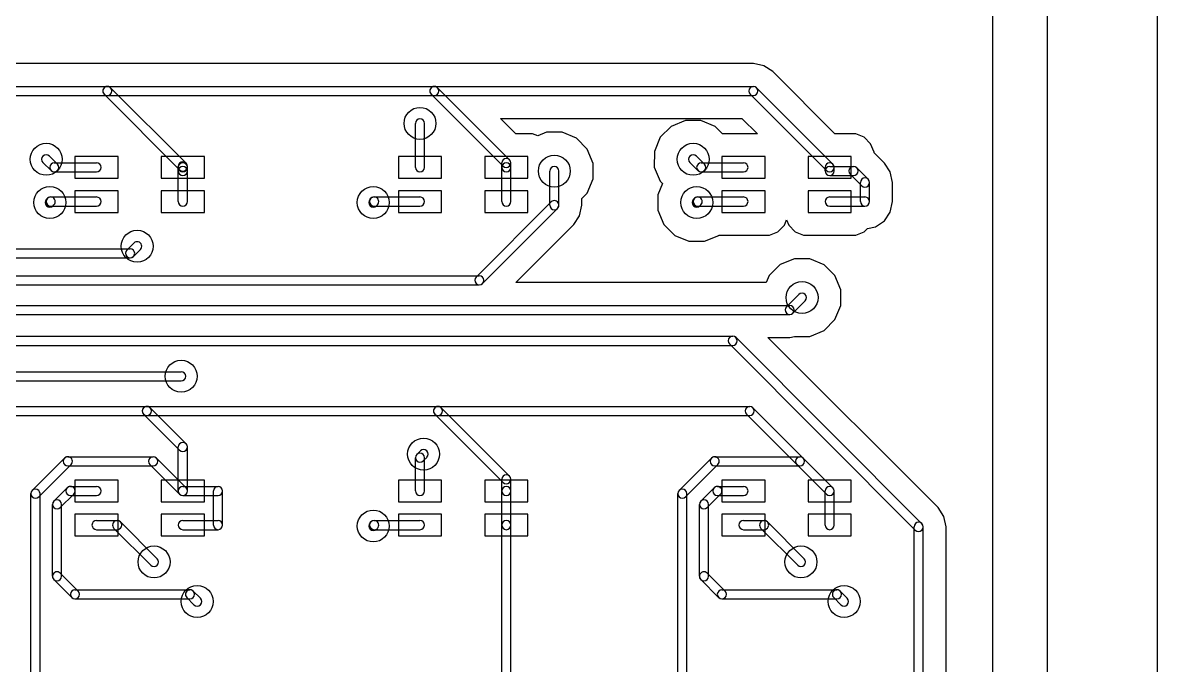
# Model space of a CAD drawing. Extents: x 67 to 209, y -168 to -95.
# Drawn here: x 177.75 to 209.31, y -149.37 to -131.5 of the extents above; entities that cross this region are included whole.
import ezdxf

# ---------------------------------------------------------------- set-up
doc = ezdxf.new("R2010")
doc.units = 0
doc.header["$MEASUREMENT"] = 0
doc.layers.add('BLACK', color=250, linetype='CONTINUOUS')

msp = doc.modelspace()

# ---------------------------------------------------------------- linework, layer by layer
at = {"layer": 'BLACK'}
for p, q in [((209.315, -105.879), (209.315, -157.119)), ((209.315, -105.879), (209.315, -157.119)), ((204.738, -150.5), (204.738, -108.8)), ((206.262, -150.5), (206.262, -108.8)), ((180.1, -132.638), (171.2, -132.638)), ((180.1, -132.638), (171.2, -132.638)), ((189.2, -132.638), (180.1, -132.638)), ((189.2, -132.638), (180.1, -132.638)), ((198.075, -132.638), (189.2, -132.638)), ((198.075, -132.638), (189.2, -132.638)), ((198.367, -132.696), (198.075, -132.638)), ((198.367, -132.696), (198.075, -132.638)), ((198.614, -132.861), (198.367, -132.696)), ((198.614, -132.861), (198.367, -132.696)), ((200.343, -134.59), (198.614, -132.861)), ((200.343, -134.59), (198.614, -132.861)), ((171.2, -133.273), (180.1, -133.273)), ((171.2, -133.527), (180.1, -133.527)), ((182.11, -135.59), (180.01, -133.49)), ((180.1, -133.273), (189.2, -133.273)), ((180.1, -133.527), (189.2, -133.527)), ((182.29, -135.41), (180.19, -133.31)), ((191.11, -135.49), (189.11, -133.49)), ((189.2, -133.273), (198.075, -133.273)), ((189.2, -133.527), (198.075, -133.527)), ((191.29, -135.31), (189.29, -133.31)), ((197.985, -133.49), (200.11, -135.615)), ((198.165, -133.31), (200.29, -135.435)), ((191.468, -134.59), (191.04, -134.162)), ((191.04, -134.162), (197.759, -134.162)), ((191.468, -134.59), (191.04, -134.162)), ((191.04, -134.162), (197.759, -134.162)), ((197.759, -134.162), (198.187, -134.59)), ((197.759, -134.162), (198.187, -134.59)), ((188.673, -135.525), (188.673, -134.3)), ((188.927, -135.525), (188.927, -134.3)), ((195.789, -134.384), (195.485, -134.688)), ((195.789, -134.384), (195.485, -134.688)), ((196.186, -134.22), (195.789, -134.384)), ((196.186, -134.22), (195.789, -134.384)), ((196.616, -134.221), (196.186, -134.22)), ((196.616, -134.221), (196.186, -134.22)), ((197.012, -134.385), (196.616, -134.221)), ((197.012, -134.385), (196.616, -134.221)), ((197.216, -134.59), (197.012, -134.385)), ((197.216, -134.59), (197.012, -134.385)), ((191.674, -134.59), (191.468, -134.59)), ((191.674, -134.59), (191.468, -134.59)), ((191.927, -134.59), (191.674, -134.59)), ((191.927, -134.59), (191.674, -134.59)), ((192.075, -134.651), (191.927, -134.59)), ((192.075, -134.651), (191.927, -134.59)), ((192.324, -134.548), (192.075, -134.651)), ((192.324, -134.548), (192.075, -134.651)), ((192.754, -134.549), (192.324, -134.548)), ((192.754, -134.549), (192.324, -134.548)), ((193.15, -134.713), (192.754, -134.549)), ((193.15, -134.713), (192.754, -134.549)), ((193.454, -135.017), (193.15, -134.713)), ((193.454, -135.017), (193.15, -134.713)), ((195.485, -134.688), (195.321, -135.084)), ((195.485, -134.688), (195.321, -135.084)), ((198.187, -134.59), (197.216, -134.59)), ((198.187, -134.59), (197.216, -134.59)), ((200.674, -134.59), (200.343, -134.59)), ((200.674, -134.59), (200.343, -134.59)), ((200.927, -134.59), (200.674, -134.59)), ((200.927, -134.59), (200.674, -134.59)), ((201.16, -134.687), (200.927, -134.59)), ((201.16, -134.687), (200.927, -134.59)), ((201.339, -134.866), (201.16, -134.687)), ((201.339, -134.866), (201.16, -134.687)), ((193.618, -135.414), (193.454, -135.017)), ((193.618, -135.414), (193.454, -135.017)), ((195.321, -135.084), (195.32, -135.514)), ((195.321, -135.084), (195.32, -135.514)), ((201.435, -135.099), (201.339, -134.866)), ((201.435, -135.099), (201.339, -134.866)), ((201.435, -135.12), (201.435, -135.099)), ((201.435, -135.12), (201.435, -135.099)), ((178.31, -135.39), (178.535, -135.615)), ((178.49, -135.21), (178.715, -135.435)), ((178.625, -135.398), (179.8, -135.398)), ((179.2, -135.225), (179.2, -135.825)), ((180.4, -135.225), (179.2, -135.225)), ((180.4, -135.825), (180.4, -135.225)), ((181.6, -135.225), (181.6, -135.825)), ((182.8, -135.225), (181.6, -135.225)), ((182.8, -135.825), (182.8, -135.225)), ((188.2, -135.225), (188.2, -135.825)), ((189.4, -135.225), (188.2, -135.225)), ((189.4, -135.825), (189.4, -135.225)), ((190.6, -135.225), (190.6, -135.825)), ((191.8, -135.225), (190.6, -135.225)), ((191.073, -135.525), (191.073, -135.4)), ((191.327, -135.525), (191.327, -135.4)), ((191.8, -135.825), (191.8, -135.225)), ((193.617, -135.844), (193.618, -135.414)), ((193.617, -135.844), (193.618, -135.414)), ((196.31, -135.39), (196.535, -135.615)), ((196.49, -135.21), (196.715, -135.435)), ((196.625, -135.398), (197.8, -135.398)), ((197.2, -135.225), (197.2, -135.825)), ((198.4, -135.225), (197.2, -135.225)), ((198.4, -135.825), (198.4, -135.225)), ((199.6, -135.225), (199.6, -135.825)), ((200.8, -135.225), (199.6, -135.225)), ((200.8, -135.825), (200.8, -135.225)), ((201.72, -135.405), (201.435, -135.12)), ((201.72, -135.405), (201.435, -135.12)), ((201.885, -135.652), (201.72, -135.405)), ((201.72, -135.405), (201.72, -135.405)), ((201.885, -135.652), (201.72, -135.405)), ((201.72, -135.405), (201.72, -135.405)), ((178.625, -135.652), (179.8, -135.652)), ((182.073, -135.525), (182.073, -135.5)), ((182.073, -135.625), (182.073, -135.525)), ((182.073, -135.625), (182.073, -135.525)), ((182.073, -135.625), (182.073, -135.525)), ((182.073, -136.475), (182.073, -135.625)), ((182.073, -136.475), (182.073, -135.625)), ((182.327, -135.525), (182.327, -135.5)), ((182.327, -135.625), (182.327, -135.525)), ((182.327, -135.625), (182.327, -135.525)), ((182.327, -135.625), (182.327, -135.525)), ((182.327, -136.475), (182.327, -135.625)), ((182.327, -136.475), (182.327, -135.625)), ((191.073, -136.475), (191.073, -135.525)), ((191.073, -136.475), (191.073, -135.525)), ((191.073, -136.475), (191.073, -135.525)), ((191.327, -136.475), (191.327, -135.525)), ((191.327, -136.475), (191.327, -135.525)), ((191.327, -136.475), (191.327, -135.525)), ((192.411, -136.576), (192.411, -135.628)), ((192.665, -136.576), (192.665, -135.628)), ((195.32, -135.514), (195.484, -135.911)), ((195.32, -135.514), (195.484, -135.911)), ((196.625, -135.652), (197.8, -135.652)), ((200.073, -135.625), (200.073, -135.525)), ((200.2, -135.498), (200.863, -135.498)), ((200.327, -135.625), (200.327, -135.525)), ((200.773, -135.715), (201.091, -136.034)), ((200.952, -135.535), (201.271, -135.854)), ((201.943, -135.944), (201.885, -135.652)), ((201.943, -135.944), (201.885, -135.652)), ((179.2, -135.825), (180.4, -135.825)), ((181.6, -135.825), (182.8, -135.825)), ((188.2, -135.825), (189.4, -135.825)), ((190.6, -135.825), (191.8, -135.825)), ((193.453, -136.24), (193.617, -135.844)), ((193.453, -136.24), (193.617, -135.844)), ((195.549, -135.975), (195.421, -136.284)), ((195.549, -135.975), (195.421, -136.284)), ((195.484, -135.911), (195.549, -135.975)), ((195.484, -135.911), (195.549, -135.975)), ((197.2, -135.825), (198.4, -135.825)), ((199.6, -135.825), (200.8, -135.825)), ((200.2, -135.752), (200.863, -135.752)), ((201.054, -136.475), (201.054, -135.944)), ((201.308, -136.475), (201.308, -135.944)), ((201.943, -136.475), (201.943, -135.944)), ((201.943, -135.944), (201.943, -135.944)), ((201.943, -136.475), (201.943, -135.944)), ((201.943, -135.944), (201.943, -135.944)), ((178.525, -136.348), (179.8, -136.348)), ((179.2, -136.175), (179.2, -136.775)), ((180.4, -136.175), (179.2, -136.175)), ((180.4, -136.775), (180.4, -136.175)), ((181.6, -136.175), (181.6, -136.775)), ((182.8, -136.175), (181.6, -136.175)), ((182.8, -136.775), (182.8, -136.175)), ((187.525, -136.348), (188.8, -136.348)), ((188.2, -136.175), (188.2, -136.775)), ((189.4, -136.175), (188.2, -136.175)), ((189.4, -136.775), (189.4, -136.175)), ((190.6, -136.175), (190.6, -136.775)), ((191.8, -136.175), (190.6, -136.175)), ((191.8, -136.775), (191.8, -136.175)), ((193.3, -136.393), (193.453, -136.24)), ((193.3, -136.393), (193.453, -136.24)), ((195.421, -136.284), (195.42, -136.714)), ((195.421, -136.284), (195.42, -136.714)), ((196.525, -136.348), (197.8, -136.348)), ((197.2, -136.175), (197.2, -136.775)), ((198.4, -136.175), (197.2, -136.175)), ((198.4, -136.775), (198.4, -136.175)), ((199.6, -136.175), (199.6, -136.775)), ((200.8, -136.175), (199.6, -136.175)), ((200.2, -136.348), (201.181, -136.348)), ((200.8, -136.775), (200.8, -136.175)), ((178.41, -136.41), (178.435, -136.385)), ((178.525, -136.602), (179.8, -136.602)), ((178.59, -136.59), (178.615, -136.565)), ((187.41, -136.41), (187.435, -136.385)), ((187.525, -136.602), (188.8, -136.602)), ((187.59, -136.59), (187.615, -136.565)), ((190.36, -138.574), (192.448, -136.486)), ((190.54, -138.754), (192.628, -136.666)), ((193.242, -136.868), (193.3, -136.576)), ((193.242, -136.868), (193.3, -136.576)), ((193.3, -136.576), (193.3, -136.393)), ((193.3, -136.576), (193.3, -136.393)), ((193.3, -136.576), (193.3, -136.576)), ((193.3, -136.576), (193.3, -136.576)), ((196.41, -136.41), (196.435, -136.385)), ((196.525, -136.602), (197.8, -136.602)), ((196.59, -136.59), (196.615, -136.565)), ((200.2, -136.602), (201.181, -136.602)), ((201.885, -136.767), (201.943, -136.475)), ((201.885, -136.767), (201.943, -136.475)), ((179.2, -136.775), (180.4, -136.775)), ((181.6, -136.775), (182.8, -136.775)), ((188.2, -136.775), (189.4, -136.775)), ((190.6, -136.775), (191.8, -136.775)), ((193.077, -137.115), (193.242, -136.868)), ((193.077, -137.115), (193.242, -136.868)), ((195.42, -136.714), (195.584, -137.111)), ((195.42, -136.714), (195.584, -137.111)), ((197.2, -136.775), (198.4, -136.775)), ((198.938, -137.135), (199, -136.986)), ((198.938, -137.135), (199, -136.986)), ((199, -136.986), (199.061, -137.134)), ((199, -136.986), (199.061, -137.134)), ((199.6, -136.775), (200.8, -136.775)), ((201.72, -137.014), (201.885, -136.767)), ((201.72, -137.014), (201.885, -136.767)), ((191.464, -138.728), (193.077, -137.115)), ((191.464, -138.728), (193.077, -137.115)), ((193.077, -137.115), (193.077, -137.115)), ((193.077, -137.115), (193.077, -137.115)), ((195.584, -137.111), (195.888, -137.415)), ((195.584, -137.111), (195.888, -137.415)), ((198.526, -137.41), (198.759, -137.314)), ((198.526, -137.41), (198.759, -137.314)), ((198.759, -137.314), (198.938, -137.135)), ((198.759, -137.314), (198.938, -137.135)), ((199.061, -137.134), (199.24, -137.313)), ((199.061, -137.134), (199.24, -137.313)), ((199.24, -137.313), (199.473, -137.41)), ((199.24, -137.313), (199.473, -137.41)), ((200.926, -137.41), (201.159, -137.314)), ((200.926, -137.41), (201.159, -137.314)), ((201.159, -137.314), (201.25, -137.223)), ((201.159, -137.314), (201.25, -137.223)), ((201.25, -137.223), (201.473, -137.179)), ((201.25, -137.223), (201.473, -137.179)), ((201.473, -137.179), (201.72, -137.014)), ((201.473, -137.179), (201.72, -137.014)), ((180.839, -137.629), (180.644, -137.823)), ((195.888, -137.415), (196.284, -137.579)), ((195.888, -137.415), (196.284, -137.579)), ((196.284, -137.579), (196.714, -137.58)), ((196.284, -137.579), (196.714, -137.58)), ((196.714, -137.58), (197.111, -137.416)), ((196.714, -137.58), (197.111, -137.416)), ((197.111, -137.416), (197.116, -137.41)), ((197.111, -137.416), (197.116, -137.41)), ((197.116, -137.41), (197.326, -137.41)), ((197.116, -137.41), (197.326, -137.41)), ((197.326, -137.41), (198.526, -137.41)), ((197.326, -137.41), (198.526, -137.41)), ((199.473, -137.41), (199.726, -137.41)), ((199.473, -137.41), (199.726, -137.41)), ((199.726, -137.41), (200.926, -137.41)), ((199.726, -137.41), (200.926, -137.41)), ((157.713, -137.786), (180.734, -137.786)), ((181.019, -137.809), (180.824, -138.003)), ((157.713, -138.04), (180.734, -138.04)), ((198.819, -138.23), (198.515, -138.534)), ((198.819, -138.23), (198.515, -138.534)), ((199.216, -138.066), (198.819, -138.23)), ((199.216, -138.066), (198.819, -138.23)), ((199.646, -138.067), (199.216, -138.066)), ((199.646, -138.067), (199.216, -138.066)), ((200.042, -138.231), (199.646, -138.067)), ((200.042, -138.231), (199.646, -138.067)), ((200.346, -138.535), (200.042, -138.231)), ((200.346, -138.535), (200.042, -138.231)), ((150.259, -138.537), (190.45, -138.537)), ((198.515, -138.534), (198.435, -138.728)), ((198.515, -138.534), (198.435, -138.728)), ((200.51, -138.932), (200.346, -138.535)), ((200.51, -138.932), (200.346, -138.535)), ((150.259, -138.791), (190.45, -138.791)), ((198.435, -138.728), (191.464, -138.728)), ((198.435, -138.728), (191.464, -138.728)), ((199.34, -139.056), (198.996, -139.4)), ((200.509, -139.362), (200.51, -138.932)), ((200.509, -139.362), (200.51, -138.932)), ((174.74, -139.363), (199.086, -139.363)), ((199.52, -139.236), (199.176, -139.58)), ((200.345, -139.758), (200.509, -139.362)), ((200.345, -139.758), (200.509, -139.362)), ((174.74, -139.617), (199.086, -139.617)), ((200.041, -140.062), (200.345, -139.758)), ((200.041, -140.062), (200.345, -139.758)), ((199.644, -140.226), (200.041, -140.062)), ((199.644, -140.226), (200.041, -140.062)), ((176.804, -140.223), (197.501, -140.223)), ((176.804, -140.477), (197.501, -140.477)), ((202.58, -145.618), (197.415, -140.435)), ((202.76, -145.439), (197.595, -140.256)), ((203.213, -144.985), (198.481, -140.252)), ((198.481, -140.252), (199.086, -140.252)), ((203.213, -144.985), (198.481, -140.252)), ((198.481, -140.252), (199.086, -140.252)), ((199.086, -140.252), (199.22, -140.225)), ((199.086, -140.252), (199.22, -140.225)), ((199.086, -140.252), (199.086, -140.252)), ((199.086, -140.252), (199.086, -140.252)), ((199.22, -140.225), (199.22, -140.225)), ((199.22, -140.225), (199.644, -140.226)), ((199.22, -140.225), (199.22, -140.225)), ((199.22, -140.225), (199.644, -140.226)), ((152.681, -141.208), (182.156, -141.208)), ((152.681, -141.462), (182.156, -141.462)), ((171.6, -142.173), (181.2, -142.173)), ((181.2, -142.173), (189.3, -142.173)), ((182.29, -143.21), (181.29, -142.21)), ((189.3, -142.173), (197.975, -142.173)), ((191.29, -144.11), (189.39, -142.21)), ((198.065, -142.21), (199.465, -143.61)), ((171.6, -142.427), (181.2, -142.427)), ((182.11, -143.39), (181.11, -142.39)), ((181.2, -142.427), (189.3, -142.427)), ((191.11, -144.29), (189.21, -142.39)), ((189.3, -142.427), (197.975, -142.427)), ((197.885, -142.39), (199.285, -143.79)), ((182.073, -144.525), (182.073, -143.3)), ((182.327, -144.525), (182.327, -143.3)), ((178.01, -144.51), (178.91, -143.61)), ((179, -143.573), (181.375, -143.573)), ((181.465, -143.61), (182.29, -144.435)), ((188.673, -144.525), (188.673, -143.6)), ((188.81, -143.41), (188.71, -143.51)), ((188.99, -143.59), (188.89, -143.69)), ((188.927, -144.525), (188.927, -143.6)), ((196.01, -144.51), (196.91, -143.61)), ((197, -143.573), (199.375, -143.573)), ((199.465, -143.61), (200.29, -144.435)), ((199.465, -143.61), (200.29, -144.435)), ((178.19, -144.69), (179.09, -143.79)), ((179, -143.827), (181.375, -143.827)), ((181.285, -143.79), (182.11, -144.615)), ((196.19, -144.69), (197.09, -143.79)), ((197, -143.827), (199.375, -143.827)), ((199.285, -143.79), (200.11, -144.615)), ((199.285, -143.79), (200.11, -144.615)), ((179.2, -144.225), (179.2, -144.825)), ((180.4, -144.225), (179.2, -144.225)), ((180.4, -144.825), (180.4, -144.225)), ((181.6, -144.225), (181.6, -144.825)), ((182.8, -144.225), (181.6, -144.225)), ((182.8, -144.825), (182.8, -144.225)), ((188.2, -144.225), (188.2, -144.825)), ((189.4, -144.225), (188.2, -144.225)), ((189.4, -144.825), (189.4, -144.225)), ((190.6, -144.225), (190.6, -144.825)), ((191.8, -144.225), (190.6, -144.225)), ((191.073, -144.525), (191.073, -144.2)), ((191.327, -144.525), (191.327, -144.2)), ((191.8, -144.825), (191.8, -144.225)), ((197.2, -144.225), (197.2, -144.825)), ((198.4, -144.225), (197.2, -144.225)), ((198.4, -144.825), (198.4, -144.225)), ((199.6, -144.225), (199.6, -144.825)), ((200.8, -144.225), (199.6, -144.225)), ((200.8, -144.825), (200.8, -144.225)), ((178.61, -144.81), (178.985, -144.435)), ((179.075, -144.398), (179.8, -144.398)), ((182.2, -144.398), (183.181, -144.398)), ((183.054, -145.475), (183.054, -144.525)), ((183.308, -145.475), (183.308, -144.525)), ((191.073, -145.475), (191.073, -144.525)), ((191.327, -145.475), (191.327, -144.525)), ((196.61, -144.81), (196.985, -144.435)), ((197.075, -144.398), (197.8, -144.398)), ((200.073, -145.475), (200.073, -144.525)), ((200.327, -145.475), (200.327, -144.525)), ((177.973, -152.5), (177.973, -144.6)), ((178.227, -152.5), (178.227, -144.6)), ((178.573, -146.9), (178.573, -144.9)), ((178.79, -144.99), (179.165, -144.615)), ((178.827, -146.9), (178.827, -144.9)), ((179.075, -144.652), (179.8, -144.652)), ((179.2, -144.825), (180.4, -144.825)), ((181.6, -144.825), (182.8, -144.825)), ((182.2, -144.652), (183.181, -144.652)), ((188.2, -144.825), (189.4, -144.825)), ((190.6, -144.825), (191.8, -144.825)), ((195.973, -152.5), (195.973, -144.6)), ((196.227, -152.5), (196.227, -144.6)), ((196.573, -146.9), (196.573, -144.9)), ((196.79, -144.99), (197.165, -144.615)), ((196.827, -146.9), (196.827, -144.9)), ((197.075, -144.652), (197.8, -144.652)), ((197.2, -144.825), (198.4, -144.825)), ((199.6, -144.825), (200.8, -144.825)), ((179.2, -145.175), (179.2, -145.775)), ((180.4, -145.175), (179.2, -145.175)), ((180.4, -145.775), (180.4, -145.175)), ((181.6, -145.175), (181.6, -145.775)), ((182.8, -145.175), (181.6, -145.175)), ((182.8, -145.775), (182.8, -145.175)), ((188.2, -145.175), (188.2, -145.775)), ((189.4, -145.175), (188.2, -145.175)), ((189.4, -145.775), (189.4, -145.175)), ((190.6, -145.175), (190.6, -145.775)), ((191.8, -145.175), (190.6, -145.175)), ((191.8, -145.775), (191.8, -145.175)), ((197.2, -145.175), (197.2, -145.775)), ((198.4, -145.175), (197.2, -145.175)), ((198.4, -145.775), (198.4, -145.175)), ((199.6, -145.175), (199.6, -145.775)), ((200.8, -145.175), (199.6, -145.175)), ((200.8, -145.775), (200.8, -145.175)), ((203.378, -145.232), (203.213, -144.985)), ((203.378, -145.232), (203.213, -144.985)), ((179.8, -145.348), (180.375, -145.348)), ((181.49, -146.41), (180.465, -145.385)), ((182.2, -145.348), (183.181, -145.348)), ((187.41, -145.41), (187.435, -145.385)), ((187.525, -145.348), (188.8, -145.348)), ((191.073, -153.525), (191.073, -145.475)), ((191.327, -153.525), (191.327, -145.475)), ((197.8, -145.348), (198.375, -145.348)), ((199.49, -146.41), (198.465, -145.385)), ((202.547, -155.595), (202.547, -145.524)), ((202.801, -155.595), (202.801, -145.524)), ((203.436, -145.523), (203.378, -145.232)), ((203.436, -145.523), (203.378, -145.232)), ((203.436, -145.526), (203.436, -145.523)), ((203.436, -145.526), (203.436, -145.523)), ((203.436, -155.593), (203.436, -145.526)), ((203.436, -155.593), (203.436, -145.526)), ((179.2, -145.775), (180.4, -145.775)), ((179.8, -145.602), (180.375, -145.602)), ((181.31, -146.59), (180.285, -145.565)), ((181.6, -145.775), (182.8, -145.775)), ((182.2, -145.602), (183.181, -145.602)), ((187.525, -145.602), (188.8, -145.602)), ((187.59, -145.59), (187.615, -145.565)), ((188.2, -145.775), (189.4, -145.775)), ((190.6, -145.775), (191.8, -145.775)), ((197.2, -145.775), (198.4, -145.775)), ((197.8, -145.602), (198.375, -145.602)), ((199.31, -146.59), (198.285, -145.565)), ((199.6, -145.775), (200.8, -145.775)), ((179.11, -147.49), (178.61, -146.99)), ((179.29, -147.31), (178.79, -146.81)), ((197.11, -147.49), (196.61, -146.99)), ((197.29, -147.31), (196.79, -146.81)), ((179.2, -147.273), (182.4, -147.273)), ((182.69, -147.51), (182.49, -147.31)), ((197.2, -147.273), (200.4, -147.273)), ((200.69, -147.51), (200.49, -147.31)), ((179.2, -147.527), (182.4, -147.527)), ((182.51, -147.69), (182.31, -147.49)), ((197.2, -147.527), (200.4, -147.527)), ((200.51, -147.69), (200.31, -147.49))]:
    msp.add_line(p, q, dxfattribs=at)
for centre in [(188.8, -134.3), (178.4, -135.3), (196.4, -135.3), (192.538, -135.628), (178.5, -136.5), (187.5, -136.5), (196.5, -136.5), (180.929, -137.719), (199.43, -139.146), (182.156, -141.335), (188.9, -143.5), (187.5, -145.5), (181.4, -146.5), (199.4, -146.5), (182.6, -147.6), (200.6, -147.6)]:
    msp.add_circle(centre, 0.4445, dxfattribs=at)
for centre, start, end in [((180.1, -133.4), 405, 585), ((180.1, -133.4), 90, 270), ((180.1, -133.4), 270, 450), ((189.2, -133.4), 405, 585), ((189.2, -133.4), 90, 270), ((189.2, -133.4), 270, 450), ((198.075, -133.4), 45, 225), ((198.075, -133.4), 270, 450), ((188.8, -134.3), 360, 540), ((178.4, -135.3), 45, 225), ((178.625, -135.525), 90, 270), ((179.8, -135.525), 270, 450), ((182.2, -135.5), 360, 540), ((182.2, -135.525), 360, 540), ((182.2, -135.525), 360, 540), ((182.2, -135.525), 360, 540), ((182.2, -135.5), 225, 405), ((191.2, -135.4), 360, 540), ((191.2, -135.525), 360, 540), ((191.2, -135.525), 360, 540), ((191.2, -135.525), 360, 540), ((191.2, -135.4), 225, 405), ((196.4, -135.3), 45, 225), ((196.625, -135.525), 90, 270), ((197.8, -135.525), 270, 450), ((200.2, -135.525), 360, 540), ((178.625, -135.525), 225, 405), ((182.2, -135.625), 360, 540), ((182.2, -135.625), 360, 540), ((182.2, -135.525), 180, 360), ((182.2, -135.625), 180, 360), ((182.2, -135.625), 180, 360), ((182.2, -135.625), 180, 360), ((188.8, -135.525), 180, 360), ((191.2, -135.525), 180, 360), ((192.538, -135.628), 360, 540), ((196.625, -135.525), 225, 405), ((200.2, -135.625), 90, 270), ((200.2, -135.625), 180, 360), ((200.2, -135.525), 225, 405), ((200.863, -135.625), 45, 225), ((200.863, -135.625), 270, 450), ((201.181, -135.944), 360, 540), ((201.181, -135.944), 225, 405), ((178.525, -136.475), 90, 270), ((178.525, -136.475), 315, 495), ((179.8, -136.475), 270, 450), ((187.525, -136.475), 90, 270), ((187.525, -136.475), 315, 495), ((188.8, -136.475), 270, 450), ((196.525, -136.475), 90, 270), ((196.525, -136.475), 315, 495), ((197.8, -136.475), 270, 450), ((200.2, -136.475), 90, 270), ((201.181, -136.475), 270, 450), ((178.5, -136.5), 135, 315), ((182.2, -136.475), 180, 360), ((182.2, -136.475), 180, 360), ((187.5, -136.5), 135, 315), ((191.2, -136.475), 180, 360), ((191.2, -136.475), 180, 360), ((191.2, -136.475), 180, 360), ((192.538, -136.576), 180, 360), ((192.538, -136.576), 315, 495), ((196.5, -136.5), 135, 315), ((201.181, -136.475), 180, 360), ((180.929, -137.719), -45.1, 134.9), ((180.734, -137.913), 134.9, 314.9), ((180.734, -137.913), 270, 450), ((190.45, -138.664), 135, 315), ((190.45, -138.664), 270, 450), ((199.43, -139.146), -45, 135), ((199.086, -139.49), 135, 315), ((199.086, -139.49), 270, 450), ((197.505, -140.346), 404.9, 584.9), ((197.501, -140.35), 270, 450), ((182.156, -141.335), 270, 450), ((181.2, -142.3), 405, 585), ((181.2, -142.3), 90, 270), ((181.2, -142.3), 270, 450), ((189.3, -142.3), 405, 585), ((189.3, -142.3), 90, 270), ((189.3, -142.3), 270, 450), ((197.975, -142.3), 45, 225), ((197.975, -142.3), 270, 450), ((182.2, -143.3), 360, 540), ((182.2, -143.3), 225, 405), ((179, -143.7), 90, 270), ((179, -143.7), 315, 495), ((181.375, -143.7), 45, 225), ((181.375, -143.7), 270, 450), ((188.8, -143.6), 360, 540), ((188.8, -143.6), 135, 315), ((188.9, -143.5), -45, 135), ((197, -143.7), 90, 270), ((197, -143.7), 315, 495), ((199.375, -143.7), 45, 225), ((199.375, -143.7), 45, 225), ((199.375, -143.7), 225, 405), ((199.375, -143.7), 270, 450), ((191.2, -144.2), 360, 540), ((191.2, -144.2), 225, 405), ((178.1, -144.6), 360, 540), ((178.1, -144.6), 135, 315), ((179.075, -144.525), 90, 270), ((179.075, -144.525), 315, 495), ((179.8, -144.525), 270, 450), ((182.2, -144.525), 90, 270), ((182.2, -144.525), 180, 360), ((182.2, -144.525), 225, 405), ((183.181, -144.525), 360, 540), ((183.181, -144.525), 270, 450), ((188.8, -144.525), 180, 360), ((191.2, -144.525), 360, 540), ((191.2, -144.525), 180, 360), ((196.1, -144.6), 360, 540), ((196.1, -144.6), 135, 315), ((197.075, -144.525), 90, 270), ((197.075, -144.525), 315, 495), ((197.8, -144.525), 270, 450), ((200.2, -144.525), 360, 540), ((200.2, -144.525), 225, 405), ((200.2, -144.525), 225, 405), ((178.7, -144.9), 360, 540), ((178.7, -144.9), 135, 315), ((196.7, -144.9), 360, 540), ((196.7, -144.9), 135, 315), ((179.8, -145.475), 90, 270), ((180.375, -145.475), 405, 585), ((180.375, -145.475), 270, 450), ((182.2, -145.475), 90, 270), ((183.181, -145.475), 180, 360), ((183.181, -145.475), 270, 450), ((187.5, -145.5), 135, 315), ((187.525, -145.475), 90, 270), ((187.525, -145.475), 315, 495), ((188.8, -145.475), 270, 450), ((191.2, -145.475), 360, 540), ((191.2, -145.475), 180, 360), ((197.8, -145.475), 90, 270), ((198.375, -145.475), 405, 585), ((198.375, -145.475), 270, 450), ((200.2, -145.475), 180, 360), ((202.674, -145.524), 360, 540), ((202.67, -145.528), 224.9, 404.9), ((181.4, -146.5), 225, 405), ((199.4, -146.5), 225, 405), ((178.7, -146.9), 405, 585), ((196.7, -146.9), 405, 585), ((178.7, -146.9), 180, 360), ((196.7, -146.9), 180, 360), ((179.2, -147.4), 90, 270), ((179.2, -147.4), 225, 405), ((182.4, -147.4), 405, 585), ((182.4, -147.4), 270, 450), ((197.2, -147.4), 90, 270), ((197.2, -147.4), 225, 405), ((200.4, -147.4), 405, 585), ((200.4, -147.4), 270, 450), ((182.6, -147.6), 225, 405), ((200.6, -147.6), 225, 405)]:
    msp.add_arc(centre, 0.127, start, end, dxfattribs=at)

doc.saveas('drawing.dxf')
